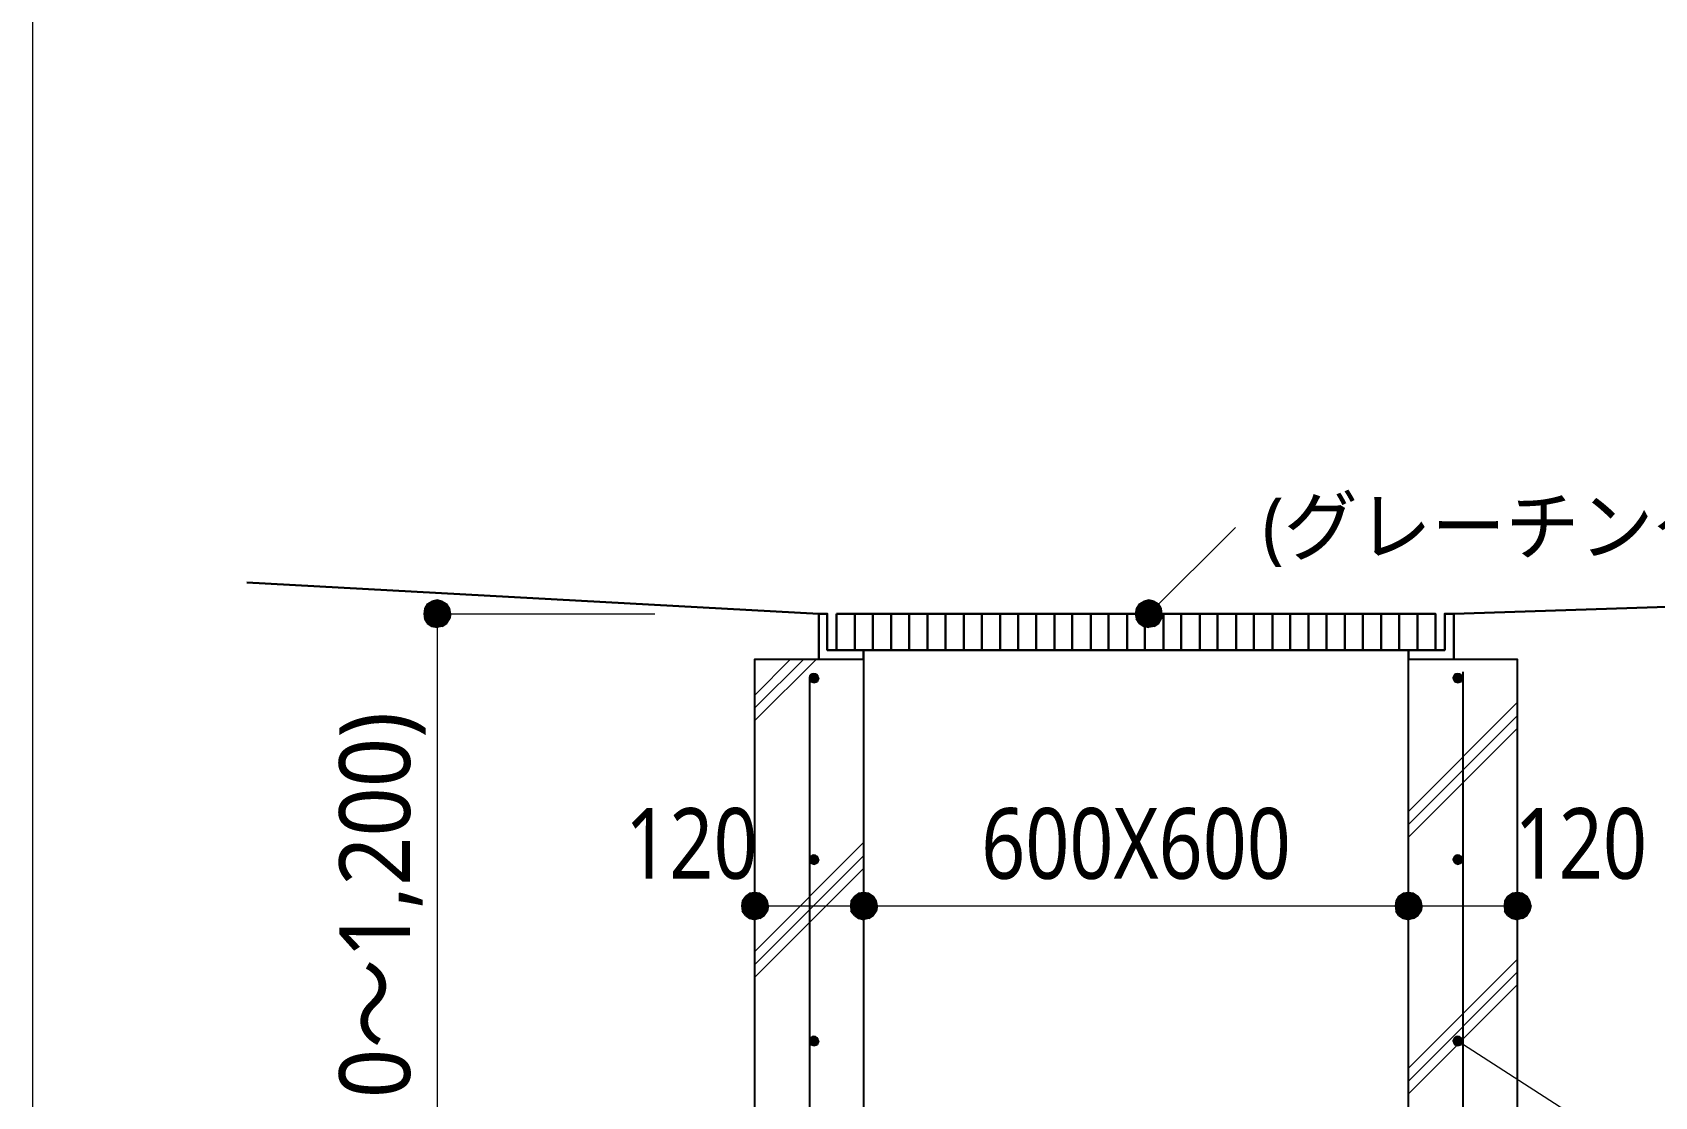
# Model space of a CAD drawing. Header units: millimetres. Extents: x 0 to 420, y 0 to 297.
# Drawn here: x 118.2 to 177.7, y 109.4 to 148.5 of the extents above; entities that cross this region are included whole.
import ezdxf
from ezdxf.enums import TextEntityAlignment as Align

# ---------------------------------------------------------------- set-up
doc = ezdxf.new("R2010")
doc.units = ezdxf.units.MM
doc.styles.add('kst32b', font='NotoSansJP-Variable.ttf')

msp = doc.modelspace()

# ---------------------------------------------------------------- hatches: boundary and pattern name
h = msp.add_hatch(color=7)
h.paths.add_polyline_path([(133.033, 127.635), (132.842, 127.593), (133.033, 127.127), (133.033, 127.635)])
h.paths.add_polyline_path([(132.842, 127.593), (133.033, 127.127), (132.673, 127.487), (132.842, 127.593)])
h.paths.add_polyline_path([(133.033, 127.127), (132.673, 127.487), (132.567, 127.317), (133.033, 127.127)])
h = msp.add_hatch(color=7)
h.paths.add_polyline_path([(133.498, 127.317), (133.392, 127.487), (133.033, 127.127), (133.498, 127.317)])
h.paths.add_polyline_path([(133.392, 127.487), (133.033, 127.127), (133.223, 127.593), (133.392, 127.487)])
h.paths.add_polyline_path([(133.033, 127.127), (133.223, 127.593), (133.033, 127.635), (133.033, 127.127)])
h = msp.add_hatch(color=7)
h.paths.add_polyline_path([(159.173, 127.635), (158.983, 127.593), (159.173, 127.127), (159.173, 127.635)])
h.paths.add_polyline_path([(158.983, 127.593), (159.173, 127.127), (158.813, 127.487), (158.983, 127.593)])
h.paths.add_polyline_path([(159.173, 127.127), (158.813, 127.487), (158.708, 127.317), (159.173, 127.127)])
h = msp.add_hatch(color=7)
h.paths.add_polyline_path([(159.639, 127.317), (159.533, 127.487), (159.173, 127.127), (159.639, 127.317)])
h.paths.add_polyline_path([(159.533, 127.487), (159.173, 127.127), (159.364, 127.593), (159.533, 127.487)])
h.paths.add_polyline_path([(159.173, 127.127), (159.364, 127.593), (159.173, 127.635), (159.173, 127.127)])
for points in [[(132.567, 127.317), (132.546, 127.127), (133.033, 127.127), (132.567, 127.317)], [(158.708, 127.317), (158.665, 127.127), (159.173, 127.127), (158.708, 127.317)], [(144.23, 116.586), (144.209, 116.396), (144.695, 116.396), (144.23, 116.586)], [(148.23, 116.586), (148.209, 116.396), (148.696, 116.396), (148.23, 116.586)], [(168.233, 116.586), (168.212, 116.396), (168.698, 116.396), (168.233, 116.586)], [(172.233, 116.586), (172.212, 116.396), (172.699, 116.396), (172.233, 116.586)]]:
    msp.add_hatch(color=7).paths.add_polyline_path(points)
h = msp.add_hatch(color=7)
h.paths.add_polyline_path([(132.546, 127.127), (132.567, 126.936), (133.033, 127.127), (132.546, 127.127)])
h.paths.add_polyline_path([(132.567, 126.936), (133.033, 127.127), (132.673, 126.767), (132.567, 126.936)])
h.paths.add_polyline_path([(133.033, 127.127), (132.673, 126.767), (132.842, 126.661), (133.033, 127.127)])
h = msp.add_hatch(color=7)
h.paths.add_polyline_path([(132.842, 126.661), (133.033, 126.619), (133.033, 127.127), (132.842, 126.661)])
h.paths.add_polyline_path([(133.033, 126.619), (133.033, 127.127), (133.223, 126.661), (133.033, 126.619)])
h.paths.add_polyline_path([(133.033, 127.127), (133.223, 126.661), (133.392, 126.767), (133.033, 127.127)])
h = msp.add_hatch(color=7)
h.paths.add_polyline_path([(133.392, 126.767), (133.498, 126.936), (133.033, 127.127), (133.392, 126.767)])
h.paths.add_polyline_path([(133.498, 126.936), (133.033, 127.127), (133.541, 127.127), (133.498, 126.936)])
h.paths.add_polyline_path([(133.033, 127.127), (133.541, 127.127), (133.498, 127.317), (133.033, 127.127)])
h = msp.add_hatch(color=7)
h.paths.add_polyline_path([(158.665, 127.127), (158.708, 126.936), (159.173, 127.127), (158.665, 127.127)])
h.paths.add_polyline_path([(158.708, 126.936), (159.173, 127.127), (158.813, 126.767), (158.708, 126.936)])
h.paths.add_polyline_path([(159.173, 127.127), (158.813, 126.767), (158.983, 126.661), (159.173, 127.127)])
h = msp.add_hatch(color=7)
h.paths.add_polyline_path([(158.983, 126.661), (159.173, 126.619), (159.173, 127.127), (158.983, 126.661)])
h.paths.add_polyline_path([(159.173, 126.619), (159.173, 127.127), (159.364, 126.661), (159.173, 126.619)])
h.paths.add_polyline_path([(159.173, 127.127), (159.364, 126.661), (159.533, 126.767), (159.173, 127.127)])
h = msp.add_hatch(color=7)
h.paths.add_polyline_path([(159.533, 126.767), (159.639, 126.936), (159.173, 127.127), (159.533, 126.767)])
h.paths.add_polyline_path([(159.639, 126.936), (159.173, 127.127), (159.66, 127.127), (159.639, 126.936)])
h.paths.add_polyline_path([(159.173, 127.127), (159.66, 127.127), (159.639, 127.317), (159.173, 127.127)])
h = msp.add_hatch(color=7)
h.paths.add_polyline_path([(146.749, 124.883), (146.706, 124.756), (146.876, 124.756), (146.749, 124.883)])
h.paths.add_polyline_path([(146.706, 124.756), (146.876, 124.756), (146.749, 124.629), (146.706, 124.756)])
h.paths.add_polyline_path([(146.876, 124.756), (146.749, 124.629), (146.876, 124.587), (146.876, 124.756)])
h = msp.add_hatch(color=7)
h.paths.add_polyline_path([(147.045, 124.756), (147.003, 124.883), (146.876, 124.756), (147.045, 124.756)])
h.paths.add_polyline_path([(147.003, 124.883), (146.876, 124.756), (146.876, 124.926), (147.003, 124.883)])
h.paths.add_polyline_path([(146.876, 124.756), (146.876, 124.926), (146.749, 124.883), (146.876, 124.756)])
h = msp.add_hatch(color=7)
h.paths.add_polyline_path([(146.876, 124.587), (147.003, 124.629), (146.876, 124.756), (146.876, 124.587)])
h.paths.add_polyline_path([(147.003, 124.629), (146.876, 124.756), (147.045, 124.756), (147.003, 124.629)])
h = msp.add_hatch(color=7)
h.paths.add_polyline_path([(170.413, 124.883), (170.371, 124.756), (170.519, 124.756), (170.413, 124.883)])
h.paths.add_polyline_path([(170.371, 124.756), (170.519, 124.756), (170.413, 124.629), (170.371, 124.756)])
h.paths.add_polyline_path([(170.519, 124.756), (170.413, 124.629), (170.519, 124.587), (170.519, 124.756)])
h = msp.add_hatch(color=7)
h.paths.add_polyline_path([(170.688, 124.756), (170.646, 124.883), (170.519, 124.756), (170.688, 124.756)])
h.paths.add_polyline_path([(170.646, 124.883), (170.519, 124.756), (170.519, 124.926), (170.646, 124.883)])
h.paths.add_polyline_path([(170.519, 124.756), (170.519, 124.926), (170.413, 124.883), (170.519, 124.756)])
h = msp.add_hatch(color=7)
h.paths.add_polyline_path([(170.519, 124.587), (170.646, 124.629), (170.519, 124.756), (170.519, 124.587)])
h.paths.add_polyline_path([(170.646, 124.629), (170.519, 124.756), (170.688, 124.756), (170.646, 124.629)])
h = msp.add_hatch(color=7)
h.paths.add_polyline_path([(146.749, 118.216), (146.706, 118.089), (146.876, 118.089), (146.749, 118.216)])
h.paths.add_polyline_path([(146.706, 118.089), (146.876, 118.089), (146.749, 117.962), (146.706, 118.089)])
h.paths.add_polyline_path([(146.876, 118.089), (146.749, 117.962), (146.876, 117.919), (146.876, 118.089)])
h = msp.add_hatch(color=7)
h.paths.add_polyline_path([(147.045, 118.089), (147.003, 118.216), (146.876, 118.089), (147.045, 118.089)])
h.paths.add_polyline_path([(147.003, 118.216), (146.876, 118.089), (146.876, 118.258), (147.003, 118.216)])
h.paths.add_polyline_path([(146.876, 118.089), (146.876, 118.258), (146.749, 118.216), (146.876, 118.089)])
h = msp.add_hatch(color=7)
h.paths.add_polyline_path([(146.876, 117.919), (147.003, 117.962), (146.876, 118.089), (146.876, 117.919)])
h.paths.add_polyline_path([(147.003, 117.962), (146.876, 118.089), (147.045, 118.089), (147.003, 117.962)])
h = msp.add_hatch(color=7)
h.paths.add_polyline_path([(170.413, 118.216), (170.371, 118.089), (170.519, 118.089), (170.413, 118.216)])
h.paths.add_polyline_path([(170.371, 118.089), (170.519, 118.089), (170.413, 117.962), (170.371, 118.089)])
h.paths.add_polyline_path([(170.519, 118.089), (170.413, 117.962), (170.519, 117.919), (170.519, 118.089)])
h = msp.add_hatch(color=7)
h.paths.add_polyline_path([(170.688, 118.089), (170.646, 118.216), (170.519, 118.089), (170.688, 118.089)])
h.paths.add_polyline_path([(170.646, 118.216), (170.519, 118.089), (170.519, 118.258), (170.646, 118.216)])
h.paths.add_polyline_path([(170.519, 118.089), (170.519, 118.258), (170.413, 118.216), (170.519, 118.089)])
h = msp.add_hatch(color=7)
h.paths.add_polyline_path([(170.519, 117.919), (170.646, 117.962), (170.519, 118.089), (170.519, 117.919)])
h.paths.add_polyline_path([(170.646, 117.962), (170.519, 118.089), (170.688, 118.089), (170.646, 117.962)])
h = msp.add_hatch(color=7)
h.paths.add_polyline_path([(144.695, 116.882), (144.505, 116.861), (144.695, 116.396), (144.695, 116.882)])
h.paths.add_polyline_path([(144.505, 116.861), (144.695, 116.396), (144.357, 116.755), (144.505, 116.861)])
h.paths.add_polyline_path([(144.695, 116.396), (144.357, 116.755), (144.23, 116.586), (144.695, 116.396)])
h = msp.add_hatch(color=7)
h.paths.add_polyline_path([(145.161, 116.586), (145.055, 116.755), (144.695, 116.396), (145.161, 116.586)])
h.paths.add_polyline_path([(145.055, 116.755), (144.695, 116.396), (144.886, 116.861), (145.055, 116.755)])
h.paths.add_polyline_path([(144.695, 116.396), (144.886, 116.861), (144.695, 116.882), (144.695, 116.396)])
h = msp.add_hatch(color=7)
h.paths.add_polyline_path([(148.696, 116.882), (148.505, 116.861), (148.696, 116.396), (148.696, 116.882)])
h.paths.add_polyline_path([(148.505, 116.861), (148.696, 116.396), (148.357, 116.755), (148.505, 116.861)])
h.paths.add_polyline_path([(148.696, 116.396), (148.357, 116.755), (148.23, 116.586), (148.696, 116.396)])
h = msp.add_hatch(color=7)
h.paths.add_polyline_path([(149.162, 116.586), (149.056, 116.755), (148.696, 116.396), (149.162, 116.586)])
h.paths.add_polyline_path([(149.056, 116.755), (148.696, 116.396), (148.886, 116.861), (149.056, 116.755)])
h.paths.add_polyline_path([(148.696, 116.396), (148.886, 116.861), (148.696, 116.882), (148.696, 116.396)])
h = msp.add_hatch(color=7)
h.paths.add_polyline_path([(168.698, 116.882), (168.508, 116.861), (168.698, 116.396), (168.698, 116.882)])
h.paths.add_polyline_path([(168.508, 116.861), (168.698, 116.396), (168.338, 116.755), (168.508, 116.861)])
h.paths.add_polyline_path([(168.698, 116.396), (168.338, 116.755), (168.233, 116.586), (168.698, 116.396)])
h = msp.add_hatch(color=7)
h.paths.add_polyline_path([(169.164, 116.586), (169.058, 116.755), (168.698, 116.396), (169.164, 116.586)])
h.paths.add_polyline_path([(169.058, 116.755), (168.698, 116.396), (168.889, 116.861), (169.058, 116.755)])
h.paths.add_polyline_path([(168.698, 116.396), (168.889, 116.861), (168.698, 116.882), (168.698, 116.396)])
h = msp.add_hatch(color=7)
h.paths.add_polyline_path([(172.699, 116.882), (172.508, 116.861), (172.699, 116.396), (172.699, 116.882)])
h.paths.add_polyline_path([(172.508, 116.861), (172.699, 116.396), (172.339, 116.755), (172.508, 116.861)])
h.paths.add_polyline_path([(172.699, 116.396), (172.339, 116.755), (172.233, 116.586), (172.699, 116.396)])
h = msp.add_hatch(color=7)
h.paths.add_polyline_path([(173.164, 116.586), (173.059, 116.755), (172.699, 116.396), (173.164, 116.586)])
h.paths.add_polyline_path([(173.059, 116.755), (172.699, 116.396), (172.889, 116.861), (173.059, 116.755)])
h.paths.add_polyline_path([(172.699, 116.396), (172.889, 116.861), (172.699, 116.882), (172.699, 116.396)])
h = msp.add_hatch(color=7)
h.paths.add_polyline_path([(144.209, 116.396), (144.23, 116.205), (144.695, 116.396), (144.209, 116.396)])
h.paths.add_polyline_path([(144.23, 116.205), (144.695, 116.396), (144.357, 116.036), (144.23, 116.205)])
h.paths.add_polyline_path([(144.695, 116.396), (144.357, 116.036), (144.505, 115.93), (144.695, 116.396)])
h = msp.add_hatch(color=7)
h.paths.add_polyline_path([(144.505, 115.93), (144.695, 115.887), (144.695, 116.396), (144.505, 115.93)])
h.paths.add_polyline_path([(144.695, 115.887), (144.695, 116.396), (144.886, 115.93), (144.695, 115.887)])
h.paths.add_polyline_path([(144.695, 116.396), (144.886, 115.93), (145.055, 116.036), (144.695, 116.396)])
h = msp.add_hatch(color=7)
h.paths.add_polyline_path([(145.055, 116.036), (145.161, 116.205), (144.695, 116.396), (145.055, 116.036)])
h.paths.add_polyline_path([(145.161, 116.205), (144.695, 116.396), (145.203, 116.396), (145.161, 116.205)])
h.paths.add_polyline_path([(144.695, 116.396), (145.203, 116.396), (145.161, 116.586), (144.695, 116.396)])
h = msp.add_hatch(color=7)
h.paths.add_polyline_path([(148.209, 116.396), (148.23, 116.205), (148.696, 116.396), (148.209, 116.396)])
h.paths.add_polyline_path([(148.23, 116.205), (148.696, 116.396), (148.357, 116.036), (148.23, 116.205)])
h.paths.add_polyline_path([(148.696, 116.396), (148.357, 116.036), (148.505, 115.93), (148.696, 116.396)])
h = msp.add_hatch(color=7)
h.paths.add_polyline_path([(148.505, 115.93), (148.696, 115.887), (148.696, 116.396), (148.505, 115.93)])
h.paths.add_polyline_path([(148.696, 115.887), (148.696, 116.396), (148.886, 115.93), (148.696, 115.887)])
h.paths.add_polyline_path([(148.696, 116.396), (148.886, 115.93), (149.056, 116.036), (148.696, 116.396)])
h = msp.add_hatch(color=7)
h.paths.add_polyline_path([(149.056, 116.036), (149.162, 116.205), (148.696, 116.396), (149.056, 116.036)])
h.paths.add_polyline_path([(149.162, 116.205), (148.696, 116.396), (149.204, 116.396), (149.162, 116.205)])
h.paths.add_polyline_path([(148.696, 116.396), (149.204, 116.396), (149.162, 116.586), (148.696, 116.396)])
h = msp.add_hatch(color=7)
h.paths.add_polyline_path([(168.212, 116.396), (168.233, 116.205), (168.698, 116.396), (168.212, 116.396)])
h.paths.add_polyline_path([(168.233, 116.205), (168.698, 116.396), (168.338, 116.036), (168.233, 116.205)])
h.paths.add_polyline_path([(168.698, 116.396), (168.338, 116.036), (168.508, 115.93), (168.698, 116.396)])
h = msp.add_hatch(color=7)
h.paths.add_polyline_path([(168.508, 115.93), (168.698, 115.887), (168.698, 116.396), (168.508, 115.93)])
h.paths.add_polyline_path([(168.698, 115.887), (168.698, 116.396), (168.889, 115.93), (168.698, 115.887)])
h.paths.add_polyline_path([(168.698, 116.396), (168.889, 115.93), (169.058, 116.036), (168.698, 116.396)])
h = msp.add_hatch(color=7)
h.paths.add_polyline_path([(169.058, 116.036), (169.164, 116.205), (168.698, 116.396), (169.058, 116.036)])
h.paths.add_polyline_path([(169.164, 116.205), (168.698, 116.396), (169.206, 116.396), (169.164, 116.205)])
h.paths.add_polyline_path([(168.698, 116.396), (169.206, 116.396), (169.164, 116.586), (168.698, 116.396)])
h = msp.add_hatch(color=7)
h.paths.add_polyline_path([(172.212, 116.396), (172.233, 116.205), (172.699, 116.396), (172.212, 116.396)])
h.paths.add_polyline_path([(172.233, 116.205), (172.699, 116.396), (172.339, 116.036), (172.233, 116.205)])
h.paths.add_polyline_path([(172.699, 116.396), (172.339, 116.036), (172.508, 115.93), (172.699, 116.396)])
h = msp.add_hatch(color=7)
h.paths.add_polyline_path([(172.508, 115.93), (172.699, 115.887), (172.699, 116.396), (172.508, 115.93)])
h.paths.add_polyline_path([(172.699, 115.887), (172.699, 116.396), (172.889, 115.93), (172.699, 115.887)])
h.paths.add_polyline_path([(172.699, 116.396), (172.889, 115.93), (173.059, 116.036), (172.699, 116.396)])
h = msp.add_hatch(color=7)
h.paths.add_polyline_path([(173.059, 116.036), (173.164, 116.205), (172.699, 116.396), (173.059, 116.036)])
h.paths.add_polyline_path([(173.164, 116.205), (172.699, 116.396), (173.207, 116.396), (173.164, 116.205)])
h.paths.add_polyline_path([(172.699, 116.396), (173.207, 116.396), (173.164, 116.586), (172.699, 116.396)])
h = msp.add_hatch(color=7)
h.paths.add_polyline_path([(146.749, 111.548), (146.706, 111.421), (146.876, 111.421), (146.749, 111.548)])
h.paths.add_polyline_path([(146.706, 111.421), (146.876, 111.421), (146.749, 111.294), (146.706, 111.421)])
h.paths.add_polyline_path([(146.876, 111.421), (146.749, 111.294), (146.876, 111.252), (146.876, 111.421)])
h = msp.add_hatch(color=7)
h.paths.add_polyline_path([(147.045, 111.421), (147.003, 111.548), (146.876, 111.421), (147.045, 111.421)])
h.paths.add_polyline_path([(147.003, 111.548), (146.876, 111.421), (146.876, 111.591), (147.003, 111.548)])
h.paths.add_polyline_path([(146.876, 111.421), (146.876, 111.591), (146.749, 111.548), (146.876, 111.421)])
h = msp.add_hatch(color=7)
h.paths.add_polyline_path([(146.876, 111.252), (147.003, 111.294), (146.876, 111.421), (146.876, 111.252)])
h.paths.add_polyline_path([(147.003, 111.294), (146.876, 111.421), (147.045, 111.421), (147.003, 111.294)])
h = msp.add_hatch(color=7)
h.paths.add_polyline_path([(170.413, 111.548), (170.371, 111.421), (170.519, 111.421), (170.413, 111.548)])
h.paths.add_polyline_path([(170.371, 111.421), (170.519, 111.421), (170.413, 111.294), (170.371, 111.421)])
h.paths.add_polyline_path([(170.519, 111.421), (170.413, 111.294), (170.519, 111.252), (170.519, 111.421)])
h = msp.add_hatch(color=7)
h.paths.add_polyline_path([(170.688, 111.421), (170.646, 111.548), (170.519, 111.421), (170.688, 111.421)])
h.paths.add_polyline_path([(170.646, 111.548), (170.519, 111.421), (170.519, 111.591), (170.646, 111.548)])
h.paths.add_polyline_path([(170.519, 111.421), (170.519, 111.591), (170.413, 111.548), (170.519, 111.421)])
h = msp.add_hatch(color=7)
h.paths.add_polyline_path([(170.519, 111.252), (170.646, 111.294), (170.519, 111.421), (170.519, 111.252)])
h.paths.add_polyline_path([(170.646, 111.294), (170.519, 111.421), (170.688, 111.421), (170.646, 111.294)])

# ---------------------------------------------------------------- linework, layer by layer
at = {"lineweight": 13}
for points in [[(118.174, 285.983), (118.174, 45.995)], [(159.173, 127.127), (162.348, 130.302)], [(133.033, 127.127), (141.034, 127.127)], [(133.033, 127.127), (133.033, 98.785), (133.033, 93.789), (133.033, 89.789), (133.033, 87.799), (133.033, 84.455)], [(144.695, 124.142), (146.008, 125.455)], [(144.695, 123.677), (146.495, 125.455)], [(144.695, 123.211), (146.96, 125.455)], [(168.698, 119.867), (172.699, 123.867)], [(168.698, 119.38), (172.699, 123.38)], [(168.698, 118.914), (172.699, 122.915)], [(144.695, 114.723), (148.696, 118.724)], [(144.695, 114.237), (148.696, 118.237)], [(144.695, 113.771), (148.696, 117.771)], [(144.695, 116.396), (148.696, 116.396), (168.698, 116.396), (172.699, 116.396)], [(168.698, 110.427), (172.699, 114.427)], [(168.698, 109.961), (172.699, 113.961)], [(168.698, 109.495), (172.699, 113.496)], [(170.709, 106.955), (177.44, 106.955), (170.519, 111.421)]]:
    msp.add_lwpolyline(points, dxfattribs=at)
at = {"lineweight": 30}
for points in [[(126.048, 128.27), (147.045, 127.127)], [(170.371, 127.127), (198.374, 128.037)], [(147.045, 125.455), (147.045, 127.127), (147.362, 127.127), (147.362, 125.793), (147.701, 125.793)], [(147.701, 127.127), (147.701, 125.793), (169.693, 125.793)], [(147.701, 127.127), (169.693, 127.127), (169.693, 125.793), (170.032, 125.793), (170.032, 127.127), (170.371, 127.127), (170.371, 125.455)], [(148.378, 127.127), (148.378, 125.793)], [(149.035, 127.127), (149.035, 125.793)], [(149.712, 127.127), (149.712, 125.793)], [(150.368, 127.127), (150.368, 125.793)], [(151.045, 127.127), (151.045, 125.793)], [(151.702, 127.127), (151.702, 125.793)], [(152.379, 127.127), (152.379, 125.793)], [(153.035, 127.127), (153.035, 125.793)], [(153.712, 127.127), (153.712, 125.793)], [(154.369, 127.127), (154.369, 125.793)], [(155.025, 127.127), (155.025, 125.793)], [(155.702, 127.127), (155.702, 125.793)], [(156.358, 127.127), (156.358, 125.793)], [(157.036, 127.127), (157.036, 125.793)], [(157.692, 127.127), (157.692, 125.793)], [(158.369, 127.127), (158.369, 125.793)], [(159.025, 127.127), (159.025, 125.793)], [(159.703, 127.127), (159.703, 125.793)], [(160.359, 127.127), (160.359, 125.793)], [(161.036, 127.127), (161.036, 125.793)], [(161.692, 127.127), (161.692, 125.793)], [(162.37, 127.127), (162.37, 125.793)], [(163.026, 127.127), (163.026, 125.793)], [(163.703, 127.127), (163.703, 125.793)], [(164.359, 127.127), (164.359, 125.793)], [(165.037, 127.127), (165.037, 125.793)], [(165.693, 127.127), (165.693, 125.793)], [(166.37, 127.127), (166.37, 125.793)], [(167.026, 127.127), (167.026, 125.793)], [(167.704, 127.127), (167.704, 125.793)], [(168.36, 127.127), (168.36, 125.793)], [(169.037, 127.127), (169.037, 125.793)], [(148.696, 125.793), (148.696, 125.455)], [(168.698, 125.793), (168.698, 125.455)]]:
    msp.add_lwpolyline(points, dxfattribs=at)
at = {"lineweight": 0}
for points in [[(133.033, 127.127), (132.673, 127.487), (132.567, 127.317)], [(132.842, 127.593), (133.033, 127.127), (132.673, 127.487)], [(133.033, 127.635), (132.842, 127.593), (133.033, 127.127)], [(133.033, 127.127), (133.223, 127.593), (133.033, 127.635)], [(133.392, 127.487), (133.033, 127.127), (133.223, 127.593)], [(133.498, 127.317), (133.392, 127.487), (133.033, 127.127)], [(159.173, 127.127), (158.813, 127.487), (158.708, 127.317)], [(158.983, 127.593), (159.173, 127.127), (158.813, 127.487)], [(159.173, 127.635), (158.983, 127.593), (159.173, 127.127)], [(159.173, 127.127), (159.364, 127.593), (159.173, 127.635)], [(159.533, 127.487), (159.173, 127.127), (159.364, 127.593)], [(159.639, 127.317), (159.533, 127.487), (159.173, 127.127)], [(132.567, 127.317), (132.546, 127.127), (133.033, 127.127)], [(132.546, 127.127), (132.567, 126.936), (133.033, 127.127)], [(132.567, 126.936), (133.033, 127.127), (132.673, 126.767)], [(133.033, 127.127), (132.673, 126.767), (132.842, 126.661)], [(132.842, 126.661), (133.033, 126.619), (133.033, 127.127)], [(133.033, 127.127), (133.541, 127.127), (133.498, 127.317)], [(133.033, 126.619), (133.033, 127.127), (133.223, 126.661)], [(133.033, 127.127), (133.223, 126.661), (133.392, 126.767)], [(133.392, 126.767), (133.498, 126.936), (133.033, 127.127)], [(133.498, 126.936), (133.033, 127.127), (133.541, 127.127)], [(158.708, 127.317), (158.665, 127.127), (159.173, 127.127)], [(158.665, 127.127), (158.708, 126.936), (159.173, 127.127)], [(158.708, 126.936), (159.173, 127.127), (158.813, 126.767)], [(159.173, 127.127), (158.813, 126.767), (158.983, 126.661)], [(158.983, 126.661), (159.173, 126.619), (159.173, 127.127)], [(159.173, 127.127), (159.66, 127.127), (159.639, 127.317)], [(159.173, 126.619), (159.173, 127.127), (159.364, 126.661)], [(159.173, 127.127), (159.364, 126.661), (159.533, 126.767)], [(159.533, 126.767), (159.639, 126.936), (159.173, 127.127)], [(159.639, 126.936), (159.173, 127.127), (159.66, 127.127)], [(146.749, 124.883), (146.706, 124.756), (146.876, 124.756)], [(146.706, 124.756), (146.876, 124.756), (146.749, 124.629)], [(146.876, 124.756), (146.876, 124.926), (146.749, 124.883)], [(146.876, 124.756), (146.749, 124.629), (146.876, 124.587)], [(147.003, 124.883), (146.876, 124.756), (146.876, 124.926)], [(147.045, 124.756), (147.003, 124.883), (146.876, 124.756)], [(146.876, 124.587), (147.003, 124.629), (146.876, 124.756)], [(147.003, 124.629), (146.876, 124.756), (147.045, 124.756)], [(170.413, 124.883), (170.371, 124.756), (170.519, 124.756)], [(170.371, 124.756), (170.519, 124.756), (170.413, 124.629)], [(170.519, 124.756), (170.519, 124.926), (170.413, 124.883)], [(170.519, 124.756), (170.413, 124.629), (170.519, 124.587)], [(170.646, 124.883), (170.519, 124.756), (170.519, 124.926)], [(170.688, 124.756), (170.646, 124.883), (170.519, 124.756)], [(170.519, 124.587), (170.646, 124.629), (170.519, 124.756)], [(170.646, 124.629), (170.519, 124.756), (170.688, 124.756)], [(146.749, 118.216), (146.706, 118.089), (146.876, 118.089)], [(146.706, 118.089), (146.876, 118.089), (146.749, 117.962)], [(146.876, 118.089), (146.876, 118.258), (146.749, 118.216)], [(146.876, 118.089), (146.749, 117.962), (146.876, 117.919)], [(147.003, 118.216), (146.876, 118.089), (146.876, 118.258)], [(147.045, 118.089), (147.003, 118.216), (146.876, 118.089)], [(146.876, 117.919), (147.003, 117.962), (146.876, 118.089)], [(147.003, 117.962), (146.876, 118.089), (147.045, 118.089)], [(170.413, 118.216), (170.371, 118.089), (170.519, 118.089)], [(170.371, 118.089), (170.519, 118.089), (170.413, 117.962)], [(170.519, 118.089), (170.519, 118.258), (170.413, 118.216)], [(170.519, 118.089), (170.413, 117.962), (170.519, 117.919)], [(170.646, 118.216), (170.519, 118.089), (170.519, 118.258)], [(170.688, 118.089), (170.646, 118.216), (170.519, 118.089)], [(170.519, 117.919), (170.646, 117.962), (170.519, 118.089)], [(170.646, 117.962), (170.519, 118.089), (170.688, 118.089)], [(144.695, 116.396), (144.357, 116.755), (144.23, 116.586)], [(144.505, 116.861), (144.695, 116.396), (144.357, 116.755)], [(144.695, 116.882), (144.505, 116.861), (144.695, 116.396)], [(144.695, 116.396), (144.886, 116.861), (144.695, 116.882)], [(145.055, 116.755), (144.695, 116.396), (144.886, 116.861)], [(145.161, 116.586), (145.055, 116.755), (144.695, 116.396)], [(148.696, 116.396), (148.357, 116.755), (148.23, 116.586)], [(148.505, 116.861), (148.696, 116.396), (148.357, 116.755)], [(148.696, 116.882), (148.505, 116.861), (148.696, 116.396)], [(148.696, 116.396), (148.886, 116.861), (148.696, 116.882)], [(149.056, 116.755), (148.696, 116.396), (148.886, 116.861)], [(149.162, 116.586), (149.056, 116.755), (148.696, 116.396)], [(168.698, 116.396), (168.338, 116.755), (168.233, 116.586)], [(168.508, 116.861), (168.698, 116.396), (168.338, 116.755)], [(168.698, 116.882), (168.508, 116.861), (168.698, 116.396)], [(168.698, 116.396), (168.889, 116.861), (168.698, 116.882)], [(169.058, 116.755), (168.698, 116.396), (168.889, 116.861)], [(169.164, 116.586), (169.058, 116.755), (168.698, 116.396)], [(172.699, 116.396), (172.339, 116.755), (172.233, 116.586)], [(172.508, 116.861), (172.699, 116.396), (172.339, 116.755)], [(172.699, 116.882), (172.508, 116.861), (172.699, 116.396)], [(172.699, 116.396), (172.889, 116.861), (172.699, 116.882)], [(173.059, 116.755), (172.699, 116.396), (172.889, 116.861)], [(173.164, 116.586), (173.059, 116.755), (172.699, 116.396)], [(144.23, 116.586), (144.209, 116.396), (144.695, 116.396)], [(144.209, 116.396), (144.23, 116.205), (144.695, 116.396)], [(144.23, 116.205), (144.695, 116.396), (144.357, 116.036)], [(144.695, 116.396), (144.357, 116.036), (144.505, 115.93)], [(144.505, 115.93), (144.695, 115.887), (144.695, 116.396)], [(144.695, 116.396), (145.203, 116.396), (145.161, 116.586)], [(144.695, 115.887), (144.695, 116.396), (144.886, 115.93)], [(144.695, 116.396), (144.886, 115.93), (145.055, 116.036)], [(145.055, 116.036), (145.161, 116.205), (144.695, 116.396)], [(145.161, 116.205), (144.695, 116.396), (145.203, 116.396)], [(148.23, 116.586), (148.209, 116.396), (148.696, 116.396)], [(148.209, 116.396), (148.23, 116.205), (148.696, 116.396)], [(148.23, 116.205), (148.696, 116.396), (148.357, 116.036)], [(148.696, 116.396), (148.357, 116.036), (148.505, 115.93)], [(148.505, 115.93), (148.696, 115.887), (148.696, 116.396)], [(148.696, 116.396), (149.204, 116.396), (149.162, 116.586)], [(148.696, 115.887), (148.696, 116.396), (148.886, 115.93)], [(148.696, 116.396), (148.886, 115.93), (149.056, 116.036)], [(149.056, 116.036), (149.162, 116.205), (148.696, 116.396)], [(149.162, 116.205), (148.696, 116.396), (149.204, 116.396)], [(168.233, 116.586), (168.212, 116.396), (168.698, 116.396)], [(168.212, 116.396), (168.233, 116.205), (168.698, 116.396)], [(168.233, 116.205), (168.698, 116.396), (168.338, 116.036)], [(168.698, 116.396), (168.338, 116.036), (168.508, 115.93)], [(168.508, 115.93), (168.698, 115.887), (168.698, 116.396)], [(168.698, 116.396), (169.206, 116.396), (169.164, 116.586)], [(168.698, 115.887), (168.698, 116.396), (168.889, 115.93)], [(168.698, 116.396), (168.889, 115.93), (169.058, 116.036)], [(169.058, 116.036), (169.164, 116.205), (168.698, 116.396)], [(169.164, 116.205), (168.698, 116.396), (169.206, 116.396)], [(172.233, 116.586), (172.212, 116.396), (172.699, 116.396)], [(172.212, 116.396), (172.233, 116.205), (172.699, 116.396)], [(172.233, 116.205), (172.699, 116.396), (172.339, 116.036)], [(172.699, 116.396), (172.339, 116.036), (172.508, 115.93)], [(172.508, 115.93), (172.699, 115.887), (172.699, 116.396)], [(172.699, 116.396), (173.207, 116.396), (173.164, 116.586)], [(172.699, 115.887), (172.699, 116.396), (172.889, 115.93)], [(172.699, 116.396), (172.889, 115.93), (173.059, 116.036)], [(173.059, 116.036), (173.164, 116.205), (172.699, 116.396)], [(173.164, 116.205), (172.699, 116.396), (173.207, 116.396)], [(146.749, 111.548), (146.706, 111.421), (146.876, 111.421)], [(146.706, 111.421), (146.876, 111.421), (146.749, 111.294)], [(146.876, 111.421), (146.876, 111.591), (146.749, 111.548)], [(146.876, 111.421), (146.749, 111.294), (146.876, 111.252)], [(147.003, 111.548), (146.876, 111.421), (146.876, 111.591)], [(147.045, 111.421), (147.003, 111.548), (146.876, 111.421)], [(146.876, 111.252), (147.003, 111.294), (146.876, 111.421)], [(147.003, 111.294), (146.876, 111.421), (147.045, 111.421)], [(170.413, 111.548), (170.371, 111.421), (170.519, 111.421)], [(170.371, 111.421), (170.519, 111.421), (170.413, 111.294)], [(170.519, 111.421), (170.519, 111.591), (170.413, 111.548)], [(170.519, 111.421), (170.413, 111.294), (170.519, 111.252)], [(170.646, 111.548), (170.519, 111.421), (170.519, 111.591)], [(170.688, 111.421), (170.646, 111.548), (170.519, 111.421)], [(170.519, 111.252), (170.646, 111.294), (170.519, 111.421)], [(170.646, 111.294), (170.519, 111.421), (170.688, 111.421)]]:
    msp.add_lwpolyline(points, close=True, dxfattribs=at)
at = {"lineweight": 25}
for points in [[(144.695, 89.789), (144.695, 125.455), (148.696, 125.455), (148.696, 93.789)], [(168.698, 93.789), (168.698, 125.455), (172.699, 125.455), (172.699, 89.789)], [(146.706, 124.799), (146.706, 91.8)], [(170.709, 91.8), (170.709, 124.989)]]:
    msp.add_lwpolyline(points, dxfattribs=at)
for points in [[(147.024, 124.767), (147.011, 124.829), (146.977, 124.879), (146.927, 124.913), (146.865, 124.926), (146.803, 124.913), (146.753, 124.879), (146.719, 124.829), (146.706, 124.767), (146.719, 124.705), (146.753, 124.655), (146.803, 124.621), (146.865, 124.608), (146.927, 124.621), (146.977, 124.655), (147.011, 124.705)], [(170.667, 124.767), (170.654, 124.829), (170.62, 124.879), (170.57, 124.913), (170.508, 124.926), (170.446, 124.913), (170.396, 124.879), (170.362, 124.829), (170.349, 124.767), (170.362, 124.705), (170.396, 124.655), (170.446, 124.621), (170.508, 124.608), (170.57, 124.621), (170.62, 124.655), (170.654, 124.705)], [(147.024, 118.099), (147.011, 118.161), (146.977, 118.212), (146.927, 118.246), (146.865, 118.258), (146.803, 118.246), (146.753, 118.212), (146.719, 118.161), (146.706, 118.099), (146.719, 118.038), (146.753, 117.987), (146.803, 117.953), (146.865, 117.941), (146.927, 117.953), (146.977, 117.987), (147.011, 118.038)], [(170.667, 118.099), (170.654, 118.161), (170.62, 118.212), (170.57, 118.246), (170.508, 118.258), (170.446, 118.246), (170.396, 118.212), (170.362, 118.161), (170.349, 118.099), (170.362, 118.038), (170.396, 117.987), (170.446, 117.953), (170.508, 117.941), (170.57, 117.953), (170.62, 117.987), (170.654, 118.038)], [(147.024, 111.432), (147.011, 111.494), (146.977, 111.544), (146.927, 111.578), (146.865, 111.591), (146.803, 111.578), (146.753, 111.544), (146.719, 111.494), (146.706, 111.432), (146.719, 111.37), (146.753, 111.32), (146.803, 111.286), (146.865, 111.273), (146.927, 111.286), (146.977, 111.32), (147.011, 111.37)], [(170.667, 111.432), (170.654, 111.494), (170.62, 111.544), (170.57, 111.578), (170.508, 111.591), (170.446, 111.578), (170.396, 111.544), (170.362, 111.494), (170.349, 111.432), (170.362, 111.37), (170.396, 111.32), (170.446, 111.286), (170.508, 111.273), (170.57, 111.286), (170.62, 111.32), (170.654, 111.37)]]:
    msp.add_lwpolyline(points, close=True, dxfattribs=at)

# ---------------------------------------------------------------- texts
at = {"style": 'kst32b'}
for s, height, p, p2 in [('(グレーチング枠付き)', 2.07913, (163.343, 129.307), (189.332, 129.307)), ('H(610～1,200)', 2.59891, (132.038, 102.404), (132.038, 123.52)), ('120', 2.5989, (139.933, 117.39), (144.806, 117.39)), ('600X600', 2.5989, (153.014, 117.39), (164.384, 117.39)), ('120', 2.5989, (172.593, 117.39), (177.466, 117.39))]:
    msp.add_text(s, height=height, dxfattribs=at).set_placement(p, p2, align=Align.FIT)

doc.saveas('drawing.dxf')
